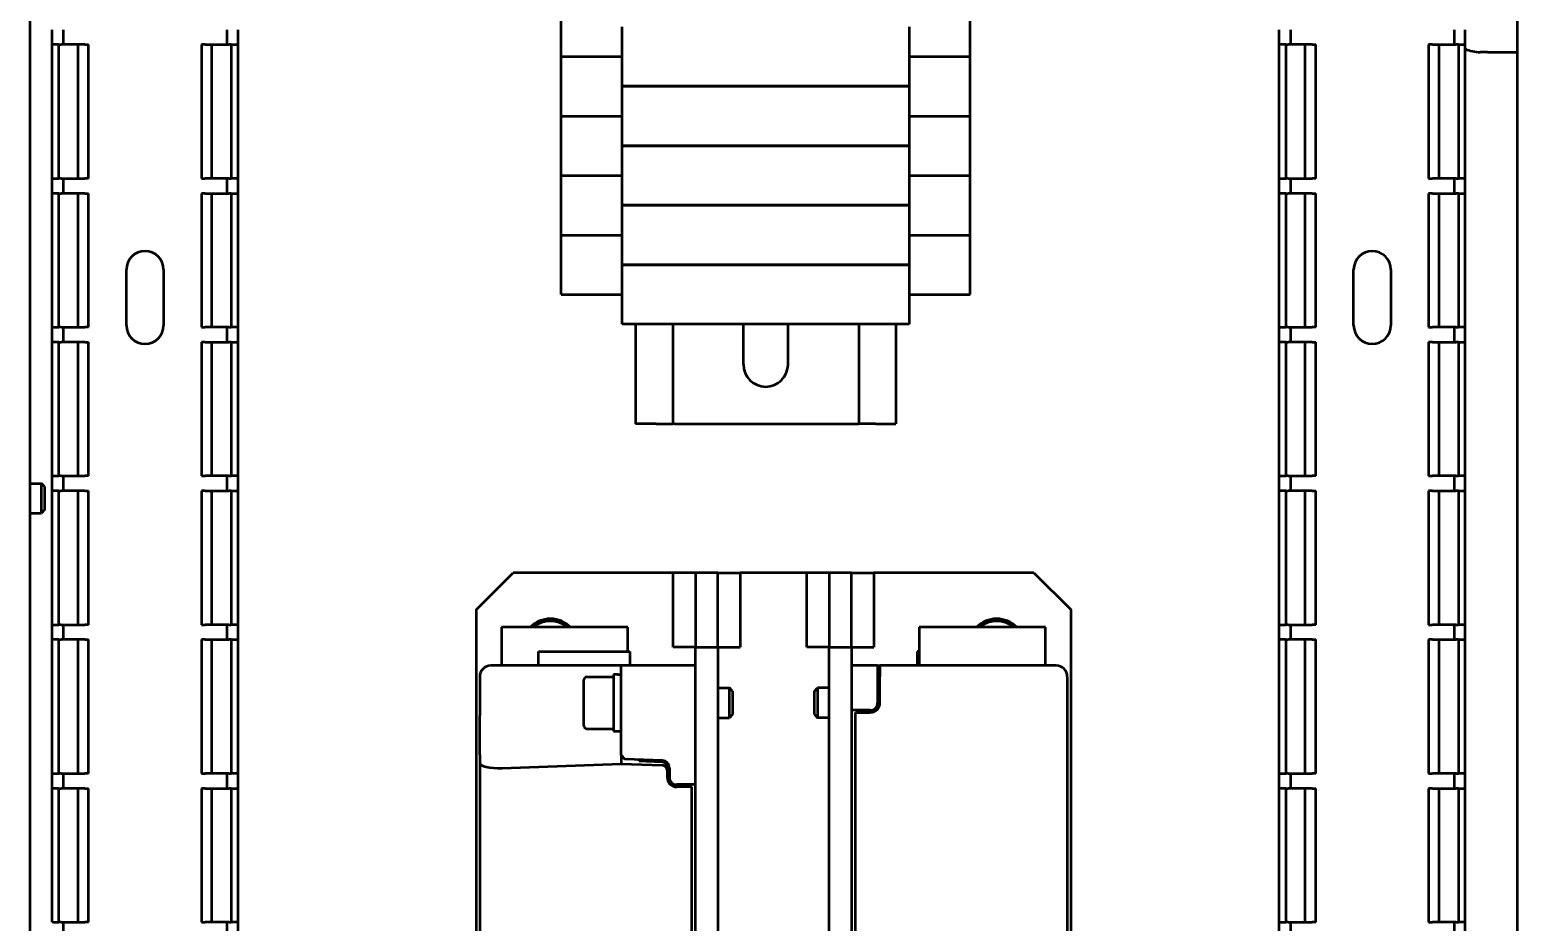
# Model space of a CAD drawing. Header units: millimetres. Extents: x 79 to 1474, y 97 to 691.
# Drawn here: x 438.3 to 638.3, y 227.1 to 347.1 of the extents above; entities that cross this region are included whole.
import ezdxf

# ---------------------------------------------------------------- set-up
doc = ezdxf.new("R2010")
doc.units = ezdxf.units.MM
doc.layers.add('Visible (ISO)', color=7, linetype='Continuous', lineweight=50)

msp = doc.modelspace()

# ---------------------------------------------------------------- linework, layer by layer
at = {"layer": 'Visible (ISO)'}
for p, q in [((638.27, 657.13), (638.27, 131.13)), ((438.27, 594.13), (438.27, 134.13)), ((509.72, 343.53), (509.72, 351.53)), ((564.72, 343.53), (564.72, 351.53)), ((441.27, 345.13), (441.27, 347.13)), ((442.77, 347.13), (442.77, 345.13)), ((464.77, 347.13), (464.77, 345.13)), ((466.27, 345.13), (466.27, 347.13)), ((517.92, 339.53), (517.92, 347.53)), ((556.52, 347.53), (556.52, 339.53)), ((606.27, 345.13), (606.27, 347.13)), ((607.77, 347.13), (607.77, 345.13)), ((629.77, 347.13), (629.77, 345.13)), ((631.27, 345.13), (631.27, 347.13)), ((441.27, 327.13), (441.27, 345.13)), ((441.27, 345.13), (441.41, 345.13)), ((442.18, 345.13), (441.41, 345.13)), ((442.18, 345.13), (442.47, 345.13)), ((442.18, 327.13), (442.18, 345.13)), ((444.77, 345.13), (442.47, 345.13)), ((445.68, 345.13), (444.77, 345.13)), ((444.77, 327.13), (444.77, 345.13)), ((445.68, 345.13), (446.18, 345.13)), ((446.18, 327.13), (446.18, 345.13)), ((461.85, 345.13), (461.35, 345.13)), ((461.35, 345.13), (461.35, 327.13)), ((461.85, 345.13), (462.77, 345.13)), ((462.77, 345.13), (465.06, 345.13)), ((462.77, 327.13), (462.77, 345.13)), ((465.35, 345.13), (465.06, 345.13)), ((465.35, 345.13), (466.12, 345.13)), ((465.35, 345.13), (465.35, 327.13)), ((466.27, 345.13), (466.12, 345.13)), ((466.27, 327.13), (466.27, 345.13)), ((606.27, 327.13), (606.27, 345.13)), ((606.27, 345.13), (606.41, 345.13)), ((607.18, 345.13), (606.41, 345.13)), ((607.18, 345.13), (607.47, 345.13)), ((607.18, 327.13), (607.18, 345.13)), ((609.77, 345.13), (607.47, 345.13)), ((610.68, 345.13), (609.77, 345.13)), ((609.77, 327.13), (609.77, 345.13)), ((610.68, 345.13), (611.18, 345.13)), ((611.18, 327.13), (611.18, 345.13)), ((626.85, 345.13), (626.35, 345.13)), ((626.35, 345.13), (626.35, 327.13)), ((626.85, 345.13), (627.77, 345.13)), ((627.77, 345.13), (630.06, 345.13)), ((627.77, 327.13), (627.77, 345.13)), ((630.35, 345.13), (630.06, 345.13)), ((630.35, 345.13), (631.12, 345.13)), ((630.35, 345.13), (630.35, 327.13)), ((631.27, 345.13), (631.12, 345.13)), ((631.27, 327.13), (631.27, 345.13)), ((634.27, 344.13), (633.27, 344.13)), ((634.27, 344.13), (638.27, 344.13)), ((509.72, 343.53), (517.92, 343.53)), ((509.72, 335.53), (509.72, 343.53)), ((509.72, 343.53), (517.92, 343.53)), ((556.52, 343.53), (564.72, 343.53)), ((556.52, 343.53), (564.72, 343.53)), ((564.72, 335.53), (564.72, 343.53)), ((556.52, 339.53), (517.92, 339.53)), ((517.92, 339.53), (556.52, 339.53)), ((517.92, 331.53), (517.92, 339.53)), ((556.52, 339.53), (556.52, 331.53)), ((509.72, 335.53), (517.92, 335.53)), ((509.72, 327.53), (509.72, 335.53)), ((509.72, 335.53), (517.92, 335.53)), ((556.52, 335.53), (564.72, 335.53)), ((556.52, 335.53), (564.72, 335.53)), ((564.72, 327.53), (564.72, 335.53)), ((556.52, 331.53), (517.92, 331.53)), ((517.92, 331.53), (556.52, 331.53)), ((517.92, 323.53), (517.92, 331.53)), ((556.52, 331.53), (556.52, 323.53)), ((441.27, 325.13), (441.27, 327.13)), ((441.41, 327.13), (441.27, 327.13)), ((441.41, 327.13), (442.18, 327.13)), ((442.47, 327.13), (442.18, 327.13)), ((442.47, 327.13), (444.77, 327.13)), ((442.77, 327.13), (442.77, 325.13)), ((444.77, 327.13), (445.68, 327.13)), ((446.18, 327.13), (445.68, 327.13)), ((461.35, 327.13), (461.85, 327.13)), ((462.77, 327.13), (461.85, 327.13)), ((465.06, 327.13), (462.77, 327.13)), ((464.77, 327.13), (464.77, 325.13)), ((465.06, 327.13), (465.35, 327.13)), ((466.12, 327.13), (465.35, 327.13)), ((466.12, 327.13), (466.27, 327.13)), ((466.27, 325.13), (466.27, 327.13)), ((509.72, 327.53), (517.92, 327.53)), ((509.72, 319.53), (509.72, 327.53)), ((509.72, 327.53), (517.92, 327.53)), ((556.52, 327.53), (564.72, 327.53)), ((556.52, 327.53), (564.72, 327.53)), ((564.72, 319.53), (564.72, 327.53)), ((606.27, 325.13), (606.27, 327.13)), ((606.41, 327.13), (606.27, 327.13)), ((606.41, 327.13), (607.18, 327.13)), ((607.47, 327.13), (607.18, 327.13)), ((607.47, 327.13), (609.77, 327.13)), ((607.77, 327.13), (607.77, 325.13)), ((609.77, 327.13), (610.68, 327.13)), ((611.18, 327.13), (610.68, 327.13)), ((626.35, 327.13), (626.85, 327.13)), ((627.77, 327.13), (626.85, 327.13)), ((630.06, 327.13), (627.77, 327.13)), ((629.77, 327.13), (629.77, 325.13)), ((630.06, 327.13), (630.35, 327.13)), ((631.12, 327.13), (630.35, 327.13)), ((631.12, 327.13), (631.27, 327.13)), ((631.27, 325.13), (631.27, 327.13)), ((441.27, 307.13), (441.27, 325.13)), ((441.27, 325.13), (441.41, 325.13)), ((442.18, 325.13), (441.41, 325.13)), ((442.18, 325.13), (442.47, 325.13)), ((442.18, 307.13), (442.18, 325.13)), ((444.77, 325.13), (442.47, 325.13)), ((445.68, 325.13), (444.77, 325.13)), ((444.77, 307.13), (444.77, 325.13)), ((445.68, 325.13), (446.18, 325.13)), ((446.18, 307.13), (446.18, 325.13)), ((461.85, 325.13), (461.35, 325.13)), ((461.35, 325.13), (461.35, 307.13)), ((461.85, 325.13), (462.77, 325.13)), ((462.77, 325.13), (465.06, 325.13)), ((462.77, 307.13), (462.77, 325.13)), ((465.35, 325.13), (465.06, 325.13)), ((465.35, 325.13), (466.12, 325.13)), ((465.35, 325.13), (465.35, 307.13)), ((466.27, 325.13), (466.12, 325.13)), ((466.27, 307.13), (466.27, 325.13)), ((606.27, 307.13), (606.27, 325.13)), ((606.27, 325.13), (606.41, 325.13)), ((607.18, 325.13), (606.41, 325.13)), ((607.18, 325.13), (607.47, 325.13)), ((607.18, 307.13), (607.18, 325.13)), ((609.77, 325.13), (607.47, 325.13)), ((610.68, 325.13), (609.77, 325.13)), ((609.77, 307.13), (609.77, 325.13)), ((610.68, 325.13), (611.18, 325.13)), ((611.18, 307.13), (611.18, 325.13)), ((626.85, 325.13), (626.35, 325.13)), ((626.35, 325.13), (626.35, 307.13)), ((626.85, 325.13), (627.77, 325.13)), ((627.77, 325.13), (630.06, 325.13)), ((627.77, 307.13), (627.77, 325.13)), ((630.35, 325.13), (630.06, 325.13)), ((630.35, 325.13), (631.12, 325.13)), ((630.35, 325.13), (630.35, 307.13)), ((631.27, 325.13), (631.12, 325.13)), ((631.27, 307.13), (631.27, 325.13)), ((556.52, 323.53), (517.92, 323.53)), ((517.92, 323.53), (556.52, 323.53)), ((517.92, 315.53), (517.92, 323.53)), ((556.52, 323.53), (556.52, 315.53)), ((509.72, 319.53), (517.92, 319.53)), ((509.72, 311.53), (509.72, 319.53)), ((509.72, 319.53), (517.92, 319.53)), ((556.52, 319.53), (564.72, 319.53)), ((556.52, 319.53), (564.72, 319.53)), ((564.72, 311.53), (564.72, 319.53)), ((451.27, 307.38), (451.27, 314.88)), ((456.27, 314.88), (456.27, 307.38)), ((556.52, 315.53), (517.92, 315.53)), ((517.92, 315.53), (556.52, 315.53)), ((517.92, 307.53), (517.92, 315.53)), ((556.52, 315.53), (556.52, 307.53)), ((616.27, 307.38), (616.27, 314.88)), ((621.27, 314.88), (621.27, 307.38)), ((509.72, 311.53), (517.92, 311.53)), ((556.52, 311.53), (564.72, 311.53)), ((441.27, 305.13), (441.27, 307.13)), ((441.41, 307.13), (441.27, 307.13)), ((441.41, 307.13), (442.18, 307.13)), ((442.47, 307.13), (442.18, 307.13)), ((442.47, 307.13), (444.77, 307.13)), ((442.77, 307.13), (442.77, 305.13)), ((444.77, 307.13), (445.68, 307.13)), ((446.18, 307.13), (445.68, 307.13)), ((461.35, 307.13), (461.85, 307.13)), ((462.77, 307.13), (461.85, 307.13)), ((465.06, 307.13), (462.77, 307.13)), ((464.77, 307.13), (464.77, 305.13)), ((465.06, 307.13), (465.35, 307.13)), ((466.12, 307.13), (465.35, 307.13)), ((466.12, 307.13), (466.27, 307.13)), ((466.27, 305.13), (466.27, 307.13)), ((556.52, 307.53), (517.92, 307.53)), ((519.72, 307.53), (519.72, 294.13)), ((524.72, 307.53), (524.72, 294.13)), ((534.22, 302.13), (534.22, 307.53)), ((540.22, 302.13), (540.22, 307.53)), ((549.72, 307.53), (549.72, 294.13)), ((554.72, 307.53), (554.72, 294.13)), ((606.27, 305.13), (606.27, 307.13)), ((606.41, 307.13), (606.27, 307.13)), ((606.41, 307.13), (607.18, 307.13)), ((607.47, 307.13), (607.18, 307.13)), ((607.47, 307.13), (609.77, 307.13)), ((607.77, 307.13), (607.77, 305.13)), ((609.77, 307.13), (610.68, 307.13)), ((611.18, 307.13), (610.68, 307.13)), ((626.35, 307.13), (626.85, 307.13)), ((627.77, 307.13), (626.85, 307.13)), ((630.06, 307.13), (627.77, 307.13)), ((629.77, 307.13), (629.77, 305.13)), ((630.06, 307.13), (630.35, 307.13)), ((631.12, 307.13), (630.35, 307.13)), ((631.12, 307.13), (631.27, 307.13)), ((631.27, 305.13), (631.27, 307.13)), ((441.27, 287.13), (441.27, 305.13)), ((441.27, 305.13), (441.41, 305.13)), ((442.18, 305.13), (441.41, 305.13)), ((442.18, 305.13), (442.47, 305.13)), ((442.18, 287.13), (442.18, 305.13)), ((444.77, 305.13), (442.47, 305.13)), ((445.68, 305.13), (444.77, 305.13)), ((444.77, 287.13), (444.77, 305.13)), ((445.68, 305.13), (446.18, 305.13)), ((446.18, 287.13), (446.18, 305.13)), ((461.85, 305.13), (461.35, 305.13)), ((461.35, 305.13), (461.35, 287.13)), ((461.85, 305.13), (462.77, 305.13)), ((462.77, 305.13), (465.06, 305.13)), ((462.77, 287.13), (462.77, 305.13)), ((465.35, 305.13), (465.06, 305.13)), ((465.35, 305.13), (466.12, 305.13)), ((465.35, 305.13), (465.35, 287.13)), ((466.27, 305.13), (466.12, 305.13)), ((466.27, 287.13), (466.27, 305.13)), ((606.27, 287.13), (606.27, 305.13)), ((606.27, 305.13), (606.41, 305.13)), ((607.18, 305.13), (606.41, 305.13)), ((607.18, 305.13), (607.47, 305.13)), ((607.18, 287.13), (607.18, 305.13)), ((609.77, 305.13), (607.47, 305.13)), ((610.68, 305.13), (609.77, 305.13)), ((609.77, 287.13), (609.77, 305.13)), ((610.68, 305.13), (611.18, 305.13)), ((611.18, 287.13), (611.18, 305.13)), ((626.85, 305.13), (626.35, 305.13)), ((626.35, 305.13), (626.35, 287.13)), ((626.85, 305.13), (627.77, 305.13)), ((627.77, 305.13), (630.06, 305.13)), ((627.77, 287.13), (627.77, 305.13)), ((630.35, 305.13), (630.06, 305.13)), ((630.35, 305.13), (631.12, 305.13)), ((630.35, 305.13), (630.35, 287.13)), ((631.27, 305.13), (631.12, 305.13)), ((631.27, 287.13), (631.27, 305.13)), ((522.47, 294.13), (519.72, 294.13)), ((522.47, 294.13), (524.72, 294.13)), ((524.97, 294.13), (524.72, 294.13)), ((524.97, 294.13), (549.47, 294.13)), ((549.47, 294.13), (549.72, 294.13)), ((551.97, 294.13), (549.72, 294.13)), ((551.97, 294.13), (554.72, 294.13)), ((438.27, 286.13), (439.84, 286.13)), ((439.84, 282.13), (439.84, 286.13)), ((440.27, 285.7), (439.84, 286.13)), ((441.27, 285.13), (441.27, 287.13)), ((441.41, 287.13), (441.27, 287.13)), ((441.41, 287.13), (442.18, 287.13)), ((442.47, 287.13), (442.18, 287.13)), ((442.47, 287.13), (444.77, 287.13)), ((442.77, 287.13), (442.77, 285.13)), ((444.77, 287.13), (445.68, 287.13)), ((446.18, 287.13), (445.68, 287.13)), ((461.35, 287.13), (461.85, 287.13)), ((462.77, 287.13), (461.85, 287.13)), ((465.06, 287.13), (462.77, 287.13)), ((464.77, 287.13), (464.77, 285.13)), ((465.06, 287.13), (465.35, 287.13)), ((466.12, 287.13), (465.35, 287.13)), ((466.12, 287.13), (466.27, 287.13)), ((466.27, 285.13), (466.27, 287.13)), ((606.27, 285.13), (606.27, 287.13)), ((606.41, 287.13), (606.27, 287.13)), ((606.41, 287.13), (607.18, 287.13)), ((607.47, 287.13), (607.18, 287.13)), ((607.47, 287.13), (609.77, 287.13)), ((607.77, 287.13), (607.77, 285.13)), ((609.77, 287.13), (610.68, 287.13)), ((611.18, 287.13), (610.68, 287.13)), ((626.35, 287.13), (626.85, 287.13)), ((627.77, 287.13), (626.85, 287.13)), ((630.06, 287.13), (627.77, 287.13)), ((629.77, 287.13), (629.77, 285.13)), ((630.06, 287.13), (630.35, 287.13)), ((631.12, 287.13), (630.35, 287.13)), ((631.12, 287.13), (631.27, 287.13)), ((631.27, 285.13), (631.27, 287.13)), ((440.27, 285.7), (440.27, 282.56)), ((441.27, 267.13), (441.27, 285.13)), ((441.27, 285.13), (441.41, 285.13)), ((442.18, 285.13), (441.41, 285.13)), ((442.18, 285.13), (442.47, 285.13)), ((442.18, 267.13), (442.18, 285.13)), ((444.77, 285.13), (442.47, 285.13)), ((445.68, 285.13), (444.77, 285.13)), ((444.77, 267.13), (444.77, 285.13)), ((445.68, 285.13), (446.18, 285.13)), ((446.18, 267.13), (446.18, 285.13)), ((461.85, 285.13), (461.35, 285.13)), ((461.35, 285.13), (461.35, 267.13)), ((461.85, 285.13), (462.77, 285.13)), ((462.77, 285.13), (465.06, 285.13)), ((462.77, 267.13), (462.77, 285.13)), ((465.35, 285.13), (465.06, 285.13)), ((465.35, 285.13), (466.12, 285.13)), ((465.35, 285.13), (465.35, 267.13)), ((466.27, 285.13), (466.12, 285.13)), ((466.27, 267.13), (466.27, 285.13)), ((606.27, 267.13), (606.27, 285.13)), ((606.27, 285.13), (606.41, 285.13)), ((607.18, 285.13), (606.41, 285.13)), ((607.18, 285.13), (607.47, 285.13)), ((607.18, 267.13), (607.18, 285.13)), ((609.77, 285.13), (607.47, 285.13)), ((610.68, 285.13), (609.77, 285.13)), ((609.77, 267.13), (609.77, 285.13)), ((610.68, 285.13), (611.18, 285.13)), ((611.18, 267.13), (611.18, 285.13)), ((626.85, 285.13), (626.35, 285.13)), ((626.35, 285.13), (626.35, 267.13)), ((626.85, 285.13), (627.77, 285.13)), ((627.77, 285.13), (630.06, 285.13)), ((627.77, 267.13), (627.77, 285.13)), ((630.35, 285.13), (630.06, 285.13)), ((630.35, 285.13), (631.12, 285.13)), ((630.35, 285.13), (630.35, 267.13)), ((631.27, 285.13), (631.12, 285.13)), ((631.27, 267.13), (631.27, 285.13)), ((438.27, 282.13), (439.84, 282.13)), ((440.27, 282.56), (439.84, 282.13)), ((498.27, 269.13), (503.27, 274.13)), ((524.77, 274.13), (503.27, 274.13)), ((527.77, 274.13), (524.77, 274.13)), ((524.77, 264.13), (524.77, 274.13)), ((527.77, 274.13), (527.77, 264.13)), ((530.77, 274.13), (527.77, 274.13)), ((530.77, 274.13), (533.77, 274.13)), ((530.77, 264.13), (530.77, 274.13)), ((533.77, 274.13), (533.77, 264.13)), ((542.77, 274.13), (533.77, 274.13)), ((545.77, 274.13), (542.77, 274.13)), ((542.77, 264.13), (542.77, 274.13)), ((545.77, 274.13), (545.77, 264.13)), ((548.77, 274.13), (545.77, 274.13)), ((548.77, 274.13), (551.77, 274.13)), ((548.77, 264.13), (548.77, 274.13)), ((551.77, 274.13), (551.77, 264.13)), ((573.27, 274.13), (551.77, 274.13)), ((573.27, 274.13), (578.27, 269.13)), ((498.27, 269.13), (498.27, 197.39)), ((578.27, 197.39), (578.27, 269.13)), ((441.27, 265.13), (441.27, 267.13)), ((441.41, 267.13), (441.27, 267.13)), ((441.41, 267.13), (442.18, 267.13)), ((442.47, 267.13), (442.18, 267.13)), ((442.47, 267.13), (444.77, 267.13)), ((442.77, 267.13), (442.77, 265.13)), ((444.77, 267.13), (445.68, 267.13)), ((446.18, 267.13), (445.68, 267.13)), ((461.35, 267.13), (461.85, 267.13)), ((462.77, 267.13), (461.85, 267.13)), ((465.06, 267.13), (462.77, 267.13)), ((464.77, 267.13), (464.77, 265.13)), ((465.06, 267.13), (465.35, 267.13)), ((466.12, 267.13), (465.35, 267.13)), ((466.12, 267.13), (466.27, 267.13)), ((466.27, 265.13), (466.27, 267.13)), ((518.67, 266.79), (501.7, 266.79)), ((501.7, 266.79), (501.7, 261.63)), ((518.67, 263.53), (518.67, 266.79)), ((574.84, 266.79), (557.87, 266.79)), ((557.87, 266.79), (557.87, 261.63)), ((574.84, 261.63), (574.84, 266.79)), ((606.27, 265.13), (606.27, 267.13)), ((606.41, 267.13), (606.27, 267.13)), ((606.41, 267.13), (607.18, 267.13)), ((607.47, 267.13), (607.18, 267.13)), ((607.47, 267.13), (609.77, 267.13)), ((607.77, 267.13), (607.77, 265.13)), ((609.77, 267.13), (610.68, 267.13)), ((611.18, 267.13), (610.68, 267.13)), ((626.35, 267.13), (626.85, 267.13)), ((627.77, 267.13), (626.85, 267.13)), ((630.06, 267.13), (627.77, 267.13)), ((629.77, 267.13), (629.77, 265.13)), ((630.06, 267.13), (630.35, 267.13)), ((631.12, 267.13), (630.35, 267.13)), ((631.12, 267.13), (631.27, 267.13)), ((631.27, 265.13), (631.27, 267.13)), ((441.27, 247.13), (441.27, 265.13)), ((441.27, 265.13), (441.41, 265.13)), ((442.18, 265.13), (441.41, 265.13)), ((442.18, 265.13), (442.47, 265.13)), ((442.18, 247.13), (442.18, 265.13)), ((444.77, 265.13), (442.47, 265.13)), ((445.68, 265.13), (444.77, 265.13)), ((444.77, 247.13), (444.77, 265.13)), ((445.68, 265.13), (446.18, 265.13)), ((446.18, 247.13), (446.18, 265.13)), ((461.85, 265.13), (461.35, 265.13)), ((461.35, 265.13), (461.35, 247.13)), ((461.85, 265.13), (462.77, 265.13)), ((462.77, 265.13), (465.06, 265.13)), ((462.77, 247.13), (462.77, 265.13)), ((465.35, 265.13), (465.06, 265.13)), ((465.35, 265.13), (466.12, 265.13)), ((465.35, 265.13), (465.35, 247.13)), ((466.27, 265.13), (466.12, 265.13)), ((466.27, 247.13), (466.27, 265.13)), ((527.77, 264.13), (524.77, 264.13)), ((527.77, 264.13), (530.77, 264.13)), ((527.77, 184.13), (527.77, 264.13)), ((530.77, 264.13), (533.77, 264.13)), ((530.77, 264.13), (530.77, 184.13)), ((545.77, 264.13), (542.77, 264.13)), ((545.77, 264.13), (548.77, 264.13)), ((545.77, 184.13), (545.77, 264.13)), ((548.77, 264.13), (551.77, 264.13)), ((548.77, 264.13), (548.77, 184.13)), ((606.27, 247.13), (606.27, 265.13)), ((606.27, 265.13), (606.41, 265.13)), ((607.18, 265.13), (606.41, 265.13)), ((607.18, 265.13), (607.47, 265.13)), ((607.18, 247.13), (607.18, 265.13)), ((609.77, 265.13), (607.47, 265.13)), ((610.68, 265.13), (609.77, 265.13)), ((609.77, 247.13), (609.77, 265.13)), ((610.68, 265.13), (611.18, 265.13)), ((611.18, 247.13), (611.18, 265.13)), ((626.85, 265.13), (626.35, 265.13)), ((626.35, 265.13), (626.35, 247.13)), ((626.85, 265.13), (627.77, 265.13)), ((627.77, 265.13), (630.06, 265.13)), ((627.77, 247.13), (627.77, 265.13)), ((630.35, 265.13), (630.06, 265.13)), ((630.35, 265.13), (631.12, 265.13)), ((630.35, 265.13), (630.35, 247.13)), ((631.27, 265.13), (631.12, 265.13)), ((631.27, 247.13), (631.27, 265.13)), ((506.67, 261.63), (506.67, 263.53)), ((506.67, 263.53), (518.97, 263.53)), ((518.97, 263.53), (518.97, 261.63)), ((557.87, 263.53), (557.57, 263.53)), ((557.57, 263.53), (557.57, 261.63)), ((498.77, 260.13), (498.77, 254.93)), ((517.77, 261.63), (500.27, 261.63)), ((513.17, 260.13), (516.77, 260.13)), ((516.77, 260.42), (516.77, 252.83)), ((517.32, 260.43), (517.77, 260.43)), ((517.77, 256.63), (517.77, 261.63)), ((527.77, 261.63), (517.77, 261.63)), ((552.27, 261.63), (548.77, 261.63)), ((552.27, 261.63), (552.57, 261.63)), ((552.27, 261.63), (552.27, 260.13)), ((552.27, 260.13), (552.27, 256.63)), ((552.57, 261.63), (552.57, 260.13)), ((574.77, 261.63), (552.57, 261.63)), ((552.57, 256.63), (552.57, 260.13)), ((575.12, 261.63), (574.77, 261.63)), ((575.55, 261.63), (575.12, 261.63)), ((575.75, 261.63), (575.55, 261.63)), ((577.77, 260.13), (577.77, 215.53)), ((512.77, 253.53), (512.77, 259.73)), ((530.77, 258.63), (532.34, 258.63)), ((532.34, 254.63), (532.34, 258.63)), ((532.77, 258.2), (532.34, 258.63)), ((532.77, 258.2), (532.77, 255.06)), ((543.77, 258.2), (544.2, 258.63)), ((543.77, 255.06), (543.77, 258.2)), ((544.2, 258.63), (544.2, 254.63)), ((545.77, 258.63), (544.2, 258.63)), ((552.27, 259.63), (552.57, 259.63)), ((517.77, 249.61), (517.77, 256.63)), ((498.77, 249.62), (498.77, 254.93)), ((530.77, 254.63), (532.34, 254.63)), ((532.77, 255.06), (532.34, 254.63)), ((543.77, 255.06), (544.2, 254.63)), ((545.77, 254.63), (544.2, 254.63)), ((551.27, 255.63), (548.77, 255.63)), ((549.27, 255.33), (551.27, 255.33)), ((549.27, 202.93), (549.27, 255.33)), ((513.17, 253.13), (516.77, 253.13)), ((516.77, 252.83), (517.77, 252.83)), ((498.77, 249.62), (498.77, 248.56)), ((498.77, 248.56), (498.77, 215.53)), ((501.77, 247.86), (517.77, 248.44)), ((517.77, 249.61), (518.27, 249.06)), ((517.77, 249.61), (517.77, 248.44)), ((517.77, 248.44), (523.29, 248.24)), ((523.3, 248.88), (518.27, 249.06)), ((520.17, 248.82), (520.17, 248.99)), ((520.17, 248.82), (523.29, 248.68)), ((521.77, 248.75), (521.77, 248.93)), ((441.27, 245.13), (441.27, 247.13)), ((441.41, 247.13), (441.27, 247.13)), ((441.41, 247.13), (442.18, 247.13)), ((442.47, 247.13), (442.18, 247.13)), ((442.47, 247.13), (444.77, 247.13)), ((442.77, 247.13), (442.77, 245.13)), ((444.77, 247.13), (445.68, 247.13)), ((446.18, 247.13), (445.68, 247.13)), ((461.35, 247.13), (461.85, 247.13)), ((462.77, 247.13), (461.85, 247.13)), ((465.06, 247.13), (462.77, 247.13)), ((464.77, 247.13), (464.77, 245.13)), ((465.06, 247.13), (465.35, 247.13)), ((466.12, 247.13), (465.35, 247.13)), ((466.12, 247.13), (466.27, 247.13)), ((466.27, 245.13), (466.27, 247.13)), ((523.97, 247.95), (523.97, 247.52)), ((523.97, 247.52), (523.97, 246.63)), ((524.27, 247.84), (524.27, 246.63)), ((606.27, 245.13), (606.27, 247.13)), ((606.41, 247.13), (606.27, 247.13)), ((606.41, 247.13), (607.18, 247.13)), ((607.47, 247.13), (607.18, 247.13)), ((607.47, 247.13), (609.77, 247.13)), ((607.77, 247.13), (607.77, 245.13)), ((609.77, 247.13), (610.68, 247.13)), ((611.18, 247.13), (610.68, 247.13)), ((626.35, 247.13), (626.85, 247.13)), ((627.77, 247.13), (626.85, 247.13)), ((630.06, 247.13), (627.77, 247.13)), ((629.77, 247.13), (629.77, 245.13)), ((630.06, 247.13), (630.35, 247.13)), ((631.12, 247.13), (630.35, 247.13)), ((631.12, 247.13), (631.27, 247.13)), ((631.27, 245.13), (631.27, 247.13)), ((441.27, 227.13), (441.27, 245.13)), ((441.27, 245.13), (441.41, 245.13)), ((442.18, 245.13), (441.41, 245.13)), ((442.18, 245.13), (442.47, 245.13)), ((442.18, 227.13), (442.18, 245.13)), ((444.77, 245.13), (442.47, 245.13)), ((445.68, 245.13), (444.77, 245.13)), ((444.77, 227.13), (444.77, 245.13)), ((445.68, 245.13), (446.18, 245.13)), ((446.18, 227.13), (446.18, 245.13)), ((461.85, 245.13), (461.35, 245.13)), ((461.35, 245.13), (461.35, 227.13)), ((461.85, 245.13), (462.77, 245.13)), ((462.77, 245.13), (465.06, 245.13)), ((462.77, 227.13), (462.77, 245.13)), ((465.35, 245.13), (465.06, 245.13)), ((465.35, 245.13), (466.12, 245.13)), ((465.35, 245.13), (465.35, 227.13)), ((466.27, 245.13), (466.12, 245.13)), ((466.27, 227.13), (466.27, 245.13)), ((527.77, 245.63), (525.27, 245.63)), ((527.27, 245.33), (525.27, 245.33)), ((527.27, 194.43), (527.27, 245.33)), ((606.27, 227.13), (606.27, 245.13)), ((606.27, 245.13), (606.41, 245.13)), ((607.18, 245.13), (606.41, 245.13)), ((607.18, 245.13), (607.47, 245.13)), ((607.18, 227.13), (607.18, 245.13)), ((609.77, 245.13), (607.47, 245.13)), ((610.68, 245.13), (609.77, 245.13)), ((609.77, 227.13), (609.77, 245.13)), ((610.68, 245.13), (611.18, 245.13)), ((611.18, 227.13), (611.18, 245.13)), ((626.85, 245.13), (626.35, 245.13)), ((626.35, 245.13), (626.35, 227.13)), ((626.85, 245.13), (627.77, 245.13)), ((627.77, 245.13), (630.06, 245.13)), ((627.77, 227.13), (627.77, 245.13)), ((630.35, 245.13), (630.06, 245.13)), ((630.35, 245.13), (631.12, 245.13)), ((630.35, 245.13), (630.35, 227.13)), ((631.27, 245.13), (631.12, 245.13)), ((631.27, 227.13), (631.27, 245.13)), ((441.41, 227.13), (441.27, 227.13)), ((441.41, 227.13), (442.18, 227.13)), ((442.47, 227.13), (442.18, 227.13)), ((442.47, 227.13), (444.77, 227.13)), ((442.77, 227.13), (442.77, 225.13)), ((444.77, 227.13), (445.68, 227.13)), ((446.18, 227.13), (445.68, 227.13)), ((461.35, 227.13), (461.85, 227.13)), ((462.77, 227.13), (461.85, 227.13)), ((465.06, 227.13), (462.77, 227.13)), ((464.77, 227.13), (464.77, 225.13)), ((465.06, 227.13), (465.35, 227.13)), ((466.12, 227.13), (465.35, 227.13)), ((466.12, 227.13), (466.27, 227.13)), ((466.27, 225.13), (466.27, 227.13)), ((606.27, 225.13), (606.27, 227.13)), ((606.41, 227.13), (606.27, 227.13)), ((606.41, 227.13), (607.18, 227.13)), ((607.47, 227.13), (607.18, 227.13)), ((607.47, 227.13), (609.77, 227.13)), ((607.77, 227.13), (607.77, 225.13)), ((609.77, 227.13), (610.68, 227.13)), ((611.18, 227.13), (610.68, 227.13)), ((626.35, 227.13), (626.85, 227.13)), ((627.77, 227.13), (626.85, 227.13)), ((630.06, 227.13), (627.77, 227.13)), ((629.77, 227.13), (629.77, 225.13)), ((630.06, 227.13), (630.35, 227.13)), ((631.12, 227.13), (630.35, 227.13)), ((631.12, 227.13), (631.27, 227.13)), ((631.27, 225.13), (631.27, 227.13))]:
    msp.add_line(p, q, dxfattribs=at)
for centre, radius, start, end in [((633.27, 349.13), 5, 246.4218, 270), ((453.77, 314.88), 2.5, 0, 180), ((618.77, 314.88), 2.5, 0, 180), ((453.77, 307.38), 2.5, 180, 0), ((618.77, 307.38), 2.5, 180, 0), ((537.22, 302.13), 3, 180, 0), ((508.27, 264.13), 3.8, 44.427, 135.573), ((508.27, 264.13), 3.5, 49.4642, 130.5358), ((568.27, 264.13), 3.8, 44.427, 135.573), ((568.27, 264.13), 3.5, 49.4642, 130.5358), ((500.27, 260.13), 1.5, 90, 180), ((513.17, 259.73), 0.4, 90, 180), ((576.27, 260.13), 1.5, 0, 90), ((551.27, 256.63), 1, 270, 0), ((551.27, 256.63), 1.3, 270, 0), ((513.17, 253.53), 0.4, 180, 270), ((525.27, 246.63), 1.3, 180, 270), ((525.27, 246.63), 1, 180, 270)]:
    msp.add_arc(centre, radius, start, end, dxfattribs=at)
for centre, major_axis, ratio, start_param, end_param in [((517.32, 256.63), (-10.44, 0), 0.36397, 4.712389, 4.765045), ((501.77, 248.67), (-3, -0.12), 0.267572, 6.272765, 7.843561), ((523.27, 247.96), (0.092, -0.719), 0.964769, 1.438858, 2.974748), ((523.27, 247.52), (0, 0.725), 0.965926, 4.712389, 6.248279), ((523.27, 247.84), (0, 1.04), 0.965926, 4.712389, 6.248279)]:
    msp.add_ellipse(centre, major_axis=major_axis, ratio=ratio, start_param=start_param, end_param=end_param, dxfattribs=at)
msp.add_open_spline([(576.27, 261.63), (576.27, 261.63), (576.26, 261.63), (576.23, 261.63), (576.22, 261.63), (576.2, 261.63), (576.19, 261.63), (576.18, 261.63), (576.17, 261.63), (576.14, 261.63), (576.12, 261.63), (576.09, 261.63), (576.07, 261.63), (576.04, 261.63), (576.03, 261.63), (576.03, 261.63), (576.02, 261.63), (576.02, 261.63), (576.02, 261.63), (576.01, 261.63), (575.99, 261.63), (575.98, 261.63), (575.96, 261.63), (575.96, 261.63), (575.94, 261.63), (575.94, 261.63), (575.91, 261.63), (575.89, 261.63), (575.86, 261.63), (575.85, 261.63), (575.84, 261.63), (575.84, 261.63), (575.83, 261.63), (575.83, 261.63), (575.83, 261.63), (575.8, 261.63), (575.77, 261.63), (575.75, 261.63)], degree=3, knots=[0, 0, 0, 0, 0.125, 0.125, 0.1875, 0.1875, 0.21875, 0.21875, 0.25, 0.25, 0.3125, 0.3125, 0.34375, 0.359375, 0.3671875, 0.3710937, 0.3710937, 0.375, 0.375, 0.40625, 0.40625, 0.421875, 0.421875, 0.4296875, 0.4296875, 0.4375, 0.4375, 0.46875, 0.46875, 0.484375, 0.484375, 0.4921875, 0.4960937, 0.4960937, 0.5, 0.5, 0.546936, 0.546936, 0.546936, 0.546936], dxfattribs=at)

doc.saveas('drawing.dxf')
